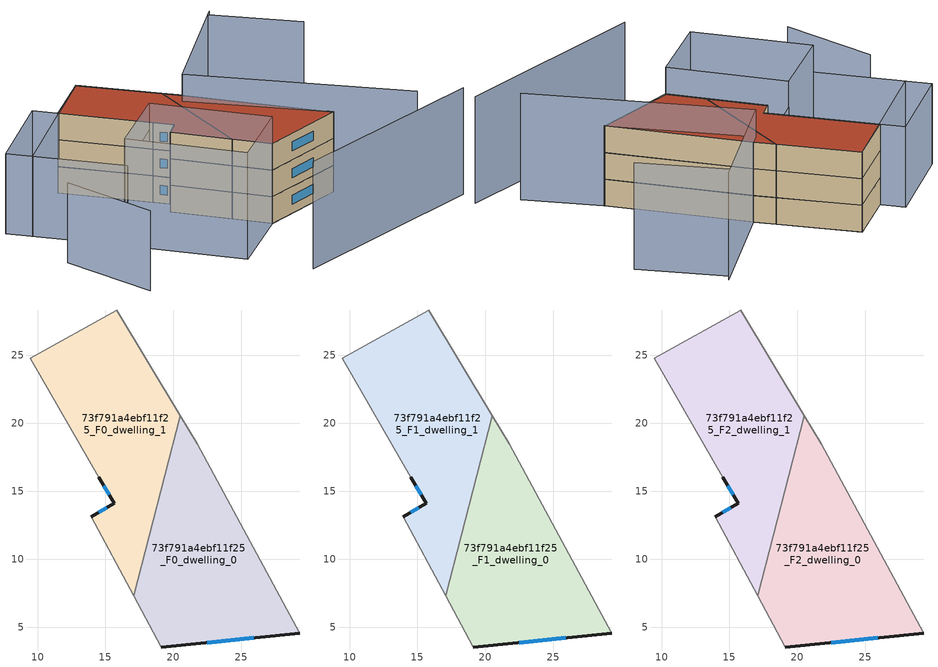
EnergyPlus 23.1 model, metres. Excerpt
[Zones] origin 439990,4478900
73f791a4ebf11f25_F0_dwelling_0
 floor ground (EU_floor_Construction): 29.3,4.55 21.74,18.5 20.5,20.57 17.09,7.31 19.09,3.55 z0
 wall outside (EU_wall_Construction): 29.3,4.55 19.09,3.55 z0:3
 wall adiabatic (EU_wall_Construction): 19.09,3.55 17.09,7.31 / 20.5,20.57 21.74,18.5 29.3,4.55 z0:3
 wall to 73f791a4ebf11f25_F0_dwelling_1 (EU_wall_Construction): 17.09,7.31 20.5,20.57 z0:3
 window (EU_Window_Construction): 25.92,4.22 22.47,3.88 z0.99:2.01
73f791a4ebf11f25_F0_dwelling_1
 floor ground (EU_floor_Construction): 17.09,7.31 20.5,20.57 15.84,28.34 9.45,24.8 14.51,16.05 15.63,14.13 13.97,13.13 z0
 wall outside (EU_wall_Construction): 13.97,13.13 15.63,14.13 14.51,16.05 z0:3
 wall adiabatic (EU_wall_Construction): 14.51,16.05 9.45,24.8 15.84,28.34 20.5,20.57 / 17.09,7.31 13.97,13.13 z0:3
 window (EU_Window_Construction): 14.52,13.46 15.08,13.8 / 15.26,14.76 14.88,15.41 z0.99:2.01
73f791a4ebf11f25_F1_dwelling_0
 floor to 73f791a4ebf11f25_F0_dwelling_0 (EU_floor_Construction): 29.3,4.55 21.74,18.5 20.5,20.57 17.09,7.31 19.09,3.55 z3
 wall outside (EU_wall_Construction): 29.3,4.55 19.09,3.55 z3:6
 wall adiabatic (EU_wall_Construction): 19.09,3.55 17.09,7.31 / 20.5,20.57 21.74,18.5 29.3,4.55 z3:6
 wall to 73f791a4ebf11f25_F1_dwelling_1 (EU_wall_Construction): 17.09,7.31 20.5,20.57 z3:6
 window (EU_Window_Construction): 25.92,4.22 22.47,3.88 z3.99:5.01
73f791a4ebf11f25_F1_dwelling_1
 floor to 73f791a4ebf11f25_F0_dwelling_1 (EU_floor_Construction): 17.09,7.31 20.5,20.57 15.84,28.34 9.45,24.8 14.51,16.05 15.63,14.13 13.97,13.13 z3
 wall outside (EU_wall_Construction): 13.97,13.13 15.63,14.13 14.51,16.05 z3:6
 wall adiabatic (EU_wall_Construction): 14.51,16.05 9.45,24.8 15.84,28.34 20.5,20.57 / 17.09,7.31 13.97,13.13 z3:6
 window (EU_Window_Construction): 14.52,13.46 15.08,13.8 / 15.26,14.76 14.88,15.41 z3.99:5.01
73f791a4ebf11f25_F2_dwelling_0
 floor to 73f791a4ebf11f25_F1_dwelling_0 (EU_floor_Construction): 29.3,4.55 21.74,18.5 20.5,20.57 17.09,7.31 19.09,3.55 z6
 wall outside (EU_wall_Construction): 29.3,4.55 19.09,3.55 z6:9
 wall adiabatic (EU_wall_Construction): 19.09,3.55 17.09,7.31 / 20.5,20.57 21.74,18.5 29.3,4.55 z6:9
 wall to 73f791a4ebf11f25_F2_dwelling_1 (EU_wall_Construction): 17.09,7.31 20.5,20.57 z6:9
 window (EU_Window_Construction): 25.92,4.22 22.47,3.88 z6.99:8.01
 roof outside (EU_roof_Construction): 21.74,18.5 29.3,4.55 19.09,3.55 17.09,7.31 20.5,20.57 z9
73f791a4ebf11f25_F2_dwelling_1
 floor to 73f791a4ebf11f25_F1_dwelling_1 (EU_floor_Construction): 17.09,7.31 20.5,20.57 15.84,28.34 9.45,24.8 14.51,16.05 15.63,14.13 13.97,13.13 z6
 wall outside (EU_wall_Construction): 13.97,13.13 15.63,14.13 14.51,16.05 z6:9
 wall adiabatic (EU_wall_Construction): 14.51,16.05 9.45,24.8 15.84,28.34 20.5,20.57 / 17.09,7.31 13.97,13.13 z6:9
 window (EU_Window_Construction): 14.52,13.46 15.08,13.8 / 15.26,14.76 14.88,15.41 z6.99:8.01
 roof outside (EU_roof_Construction): 15.84,28.34 20.5,20.57 17.09,7.31 13.97,13.13 15.63,14.13 14.51,16.05 9.45,24.8 z9
shading: 13.77,-7.39 38.02,-5.53 / 34.17,-2.74 20.53,17.69 / 20.53,17.69 34.03,26.71 / 38.83,17.85 33.27,26.2 / 12.93,15.09 19.09,3.56 / 19.09,3.56 10.8,-0.88 / 10.8,-0.88 4.63,10.66 / 4.63,10.66 12.93,15.09 z0:12; -2.61,11.86 -1.89,0.88 / 15.84,28.34 -0.23,19.12 / 4.76,10.41 -1.64,21.58 / -1.64,21.58 8.12,27.18 / 8.12,27.18 14.53,16.01 / 14.53,16.01 4.76,10.41 z0:9
[Building]
EU S2 Campaign: North Axis=0; Terrain=City; Solar Distribution=FullExterior
[Site:Location]
Madrid: Latitude=40.5; Longitude=-3.5; Time Zone=1; Elevation=609
[SizingPeriod:WeatherFileDays]
AnnualSizingPeriod: Begin Month=1; Begin Day of Month=1; End Month=12; End Day of Month=31; Day of Week for Start Day=Monday; Use Weather File Daylight Saving Period=No; Use Weather File Rain and Snow Indicators=No
[MATERIAL]
EU_InternalMass_Material: Roughness=MediumRough; Thickness=0.1; Conductivity=1; Density=1800; Specific Heat=900; Thermal Absorptance=0.9; Solar Absorptance=0.7; Visible Absorptance=0.7
[MATERIAL:NOMASS] Roughness=MediumRough; Thermal Absorptance=0.9; Solar Absorptance=0.7; Visible Absorptance=0.7
Name | Thermal Resistance
EU_wall_NoMass | 0.609216
EU_roof_NoMass | 0.513268
EU_floor_NoMass | 0.568163
[WINDOWMATERIAL:SIMPLEGLAZINGSYSTEM]
EU_Window_SimpleGlazing: UFactor=5.50606; Solar Heat Gain Coefficient=0.85; Visible Transmittance=0.85
[CONSTRUCTION]
EU_wall_Construction: EU_wall_NoMass
EU_roof_Construction: EU_roof_NoMass
EU_floor_Construction: EU_floor_NoMass
EU_InternalMass_Construction: EU_InternalMass_Material
EU_Window_Construction: EU_Window_SimpleGlazing
[ZONE] Type=1; Multiplier=1; Ceiling Height=autocalculate; Floor Area=autocalculate; Part of Total Floor Area=Yes
Name | Volume
73f791a4ebf11f25_F0_dwelling_0; 73f791a4ebf11f25_F1_dwelling_0; 73f791a4ebf11f25_F2_dwelling_0 | 319.937
73f791a4ebf11f25_F0_dwelling_1; 73f791a4ebf11f25_F1_dwelling_1; 73f791a4ebf11f25_F2_dwelling_1 | 319.95
[INTERNALMASS] Construction=EU_InternalMass_Construction
Name | Zone or ZoneList | Surface Area
73f791a4ebf11f25_F0_dwelling_0_EU_InternalMass | 73f791a4ebf11f25_F0_dwelling_0 | 106.646
73f791a4ebf11f25_F0_dwelling_1_EU_InternalMass | 73f791a4ebf11f25_F0_dwelling_1 | 106.65
73f791a4ebf11f25_F1_dwelling_0_EU_InternalMass | 73f791a4ebf11f25_F1_dwelling_0 | 106.646
73f791a4ebf11f25_F1_dwelling_1_EU_InternalMass | 73f791a4ebf11f25_F1_dwelling_1 | 106.65
73f791a4ebf11f25_F2_dwelling_0_EU_InternalMass | 73f791a4ebf11f25_F2_dwelling_0 | 106.646
73f791a4ebf11f25_F2_dwelling_1_EU_InternalMass | 73f791a4ebf11f25_F2_dwelling_1 | 106.65
[OTHEREQUIPMENT] Fuel Type=Electricity; Design Level Calculation Method=Watts/Area; Power per Zone Floor Area=1; Fraction Latent=0; Fraction Radiant=0; Fraction Lost=0; Carbon Dioxide Generation Rate=0; EndUse Subcategory=EU_Step8_InternalGains
Name | Zone or ZoneList or Space or SpaceList | Schedule
EU_Step8_InternalGain_73f791a4ebf11f25_F0_dwelling_0_f000 | 73f791a4ebf11f25_F0_dwelling_0 | EU_Step8_GainSchedule_73f791a4ebf11f25_F0_dwelling_0_f000
EU_Step8_InternalGain_73f791a4ebf11f25_F0_dwelling_1_f000 | 73f791a4ebf11f25_F0_dwelling_1 | EU_Step8_GainSchedule_73f791a4ebf11f25_F0_dwelling_1_f000
EU_Step8_InternalGain_73f791a4ebf11f25_F1_dwelling_0_f000 | 73f791a4ebf11f25_F1_dwelling_0 | EU_Step8_GainSchedule_73f791a4ebf11f25_F1_dwelling_0_f000
EU_Step8_InternalGain_73f791a4ebf11f25_F1_dwelling_1_f000 | 73f791a4ebf11f25_F1_dwelling_1 | EU_Step8_GainSchedule_73f791a4ebf11f25_F1_dwelling_1_f000
EU_Step8_InternalGain_73f791a4ebf11f25_F2_dwelling_0_f000 | 73f791a4ebf11f25_F2_dwelling_0 | EU_Step8_GainSchedule_73f791a4ebf11f25_F2_dwelling_0_f000
EU_Step8_InternalGain_73f791a4ebf11f25_F2_dwelling_1_f000 | 73f791a4ebf11f25_F2_dwelling_1 | EU_Step8_GainSchedule_73f791a4ebf11f25_F2_dwelling_1_f000
[ZONEVENTILATION:DESIGNFLOWRATE] Schedule=EU_AlwaysOn; Design Flow Rate Calculation Method=AirChanges/Hour; Air Changes per Hour=0.752966; Ventilation Type=Natural; Fan Pressure Rise=0; Fan Total Efficiency=1; Constant Term Coefficient=1; Temperature Term Coefficient=0; Velocity Term Coefficient=0; Velocity Squared Term Coefficient=0; Minimum Indoor Temperature=-100; Maximum Indoor Temperature=100; Delta Temperature=-100; Minimum Outdoor Temperature=-100; Maximum Outdoor Temperature=100; Maximum Wind Speed=40
Name | Zone or ZoneList or Space or SpaceList
EU_ConstantAir_73f791a4ebf11f25_F0_dwelling_0 | 73f791a4ebf11f25_F0_dwelling_0
EU_ConstantAir_73f791a4ebf11f25_F0_dwelling_1 | 73f791a4ebf11f25_F0_dwelling_1
EU_ConstantAir_73f791a4ebf11f25_F1_dwelling_0 | 73f791a4ebf11f25_F1_dwelling_0
EU_ConstantAir_73f791a4ebf11f25_F1_dwelling_1 | 73f791a4ebf11f25_F1_dwelling_1
EU_ConstantAir_73f791a4ebf11f25_F2_dwelling_0 | 73f791a4ebf11f25_F2_dwelling_0
EU_ConstantAir_73f791a4ebf11f25_F2_dwelling_1 | 73f791a4ebf11f25_F2_dwelling_1
[HVACTEMPLATE:THERMOSTAT] Constant Heating Setpoint=20; Constant Cooling Setpoint=50
EU_HeatOnly_73f791a4ebf11f25_F0_dwelling_0; EU_HeatOnly_73f791a4ebf11f25_F0_dwelling_1; EU_HeatOnly_73f791a4ebf11f25_F1_dwelling_0; EU_HeatOnly_73f791a4ebf11f25_F1_dwelling_1; EU_HeatOnly_73f791a4ebf11f25_F2_dwelling_0; EU_HeatOnly_73f791a4ebf11f25_F2_dwelling_1
[HVACTEMPLATE:ZONE:IDEALLOADSAIRSYSTEM] System Availability Schedule=EU_AlwaysOn; Maximum Heating Supply Air Temperature=50; Minimum Cooling Supply Air Temperature=13; Maximum Heating Supply Air Humidity Ratio=0.0156; Minimum Cooling Supply Air Humidity Ratio=0.0077; Heating Limit=NoLimit; Cooling Limit=NoLimit; Heating Availability Schedule=EU_AlwaysOn; Cooling Availability Schedule=EU_CoolingOff; Dehumidification Control Type=ConstantSensibleHeatRatio; Cooling Sensible Heat Ratio=0.7; Dehumidification Setpoint=60; Humidification Control Type=None; Humidification Setpoint=30; Outdoor Air Method=None; Outdoor Air Flow Rate per Person=0.00944; Outdoor Air Flow Rate per Zone Floor Area=0; Outdoor Air Flow Rate per Zone=0; Demand Controlled Ventilation Type=None; Outdoor Air Economizer Type=NoEconomizer; Heat Recovery Type=None; Sensible Heat Recovery Effectiveness=0.7; Latent Heat Recovery Effectiveness=0.65
Name | Template Thermostat
73f791a4ebf11f25_F0_dwelling_0 | EU_HeatOnly_73f791a4ebf11f25_F0_dwelling_0
73f791a4ebf11f25_F0_dwelling_1 | EU_HeatOnly_73f791a4ebf11f25_F0_dwelling_1
73f791a4ebf11f25_F1_dwelling_0 | EU_HeatOnly_73f791a4ebf11f25_F1_dwelling_0
73f791a4ebf11f25_F1_dwelling_1 | EU_HeatOnly_73f791a4ebf11f25_F1_dwelling_1
73f791a4ebf11f25_F2_dwelling_0 | EU_HeatOnly_73f791a4ebf11f25_F2_dwelling_0
73f791a4ebf11f25_F2_dwelling_1 | EU_HeatOnly_73f791a4ebf11f25_F2_dwelling_1
[SIZING:ZONE] Zone Cooling Design Supply Air Temperature Input Method=SupplyAirTemperature; Zone Cooling Design Supply Air Temperature=13; Zone Heating Design Supply Air Temperature Input Method=SupplyAirTemperature; Zone Heating Design Supply Air Temperature=50; Zone Cooling Design Supply Air Humidity Ratio=0.008; Zone Heating Design Supply Air Humidity Ratio=0.008; Cooling Design Air Flow Method=DesignDay; Cooling Design Air Flow Rate=0; Cooling Minimum Air Flow per Zone Floor Area=0.000762; Cooling Minimum Air Flow=0; Cooling Minimum Air Flow Fraction=0.2; Heating Design Air Flow Method=DesignDay; Heating Design Air Flow Rate=0; Heating Maximum Air Flow per Zone Floor Area=0.002032; Heating Maximum Air Flow=0.141576; Heating Maximum Air Flow Fraction=0.3; Account for Dedicated Outdoor Air System=No; Dedicated Outdoor Air System Control Strategy=NeutralSupplyAir; Dedicated Outdoor Air Low Setpoint Temperature for Design=autosize; Dedicated Outdoor Air High Setpoint Temperature for Design=autosize; Zone Load Sizing Method=Sensible Load Only No Latent Load; Zone Latent Cooling Design Supply Air Humidity Ratio Input Method=HumidityRatioDifference; Zone Cooling Design Supply Air Humidity Ratio Difference=0.005; Zone Latent Heating Design Supply Air Humidity Ratio Input Method=HumidityRatioDifference; Zone Humidification Design Supply Air Humidity Ratio Difference=0.005
73f791a4ebf11f25_F0_dwelling_0; 73f791a4ebf11f25_F0_dwelling_1; 73f791a4ebf11f25_F1_dwelling_0; 73f791a4ebf11f25_F1_dwelling_1; 73f791a4ebf11f25_F2_dwelling_0; 73f791a4ebf11f25_F2_dwelling_1
[SCHEDULE:CONSTANT]
Name | Hourly Value
EU_AlwaysOn | 1
EU_CoolingOff | 0
[SCHEDULE:FILE] Column Number=1; Rows to Skip at Top=0; Number of Hours of Data=8760; Column Separator=Comma; Interpolate to Timestep=No; Minutes per Item=60; Adjust Schedule for Daylight Savings=Yes
Name | File
EU_Step8_GainSchedule_73f791a4ebf11f25_F0_dwelling_0_f000 | ../../schedules/73f791a4ebf11f25/73f791a4ebf11f25_F0_dwelling_0_f000_gain.csv
EU_Step8_GainSchedule_73f791a4ebf11f25_F0_dwelling_1_f000 | ../../schedules/73f791a4ebf11f25/73f791a4ebf11f25_F0_dwelling_1_f000_gain.csv
EU_Step8_GainSchedule_73f791a4ebf11f25_F1_dwelling_0_f000 | ../../schedules/73f791a4ebf11f25/73f791a4ebf11f25_F1_dwelling_0_f000_gain.csv
EU_Step8_GainSchedule_73f791a4ebf11f25_F1_dwelling_1_f000 | ../../schedules/73f791a4ebf11f25/73f791a4ebf11f25_F1_dwelling_1_f000_gain.csv
EU_Step8_GainSchedule_73f791a4ebf11f25_F2_dwelling_0_f000 | ../../schedules/73f791a4ebf11f25/73f791a4ebf11f25_F2_dwelling_0_f000_gain.csv
EU_Step8_GainSchedule_73f791a4ebf11f25_F2_dwelling_1_f000 | ../../schedules/73f791a4ebf11f25/73f791a4ebf11f25_F2_dwelling_1_f000_gain.csv
